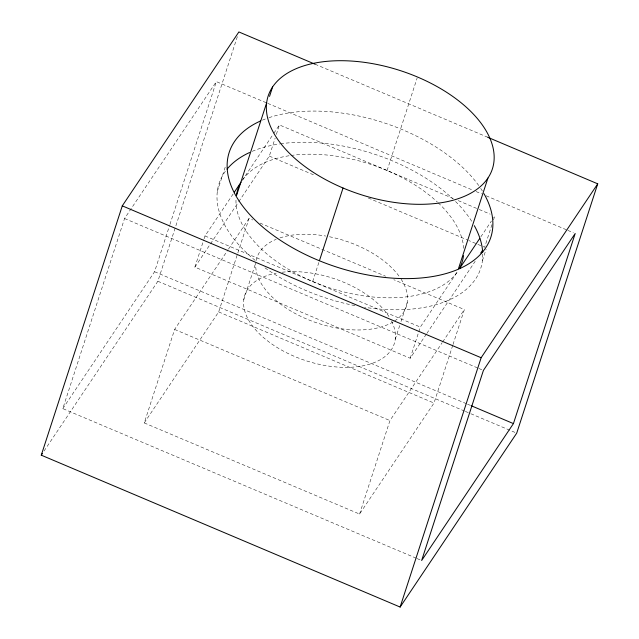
<?xml version="1.0" encoding="UTF-8"?>
<svg xmlns="http://www.w3.org/2000/svg" width="639" height="639" viewBox="0 0 639 639"><rect width="100%" height="100%" fill="white"/><g stroke="black" fill="none" stroke-linecap="round" stroke-linejoin="round"><path stroke-width="0.48" stroke-dasharray="3.19 2.4" d="M416.141 558.174L62.79 408.617L124.557 218.514L216.341 81.616L266.822 102.983M62.79 408.617L154.574 271.719L169.631 225.375M169.942 224.425L216.341 81.616M44.051 451.03L157.865 281.264L237.636 35.744M217.324 191.42L225.91 164.974M452.708 345.451L433.993 403.057L359.565 514.06L144.254 422.93L174.631 329.436L227.947 249.913M426.301 334.213L410.198 358.239L194.887 267.11L203.785 239.721M204.089 238.778L205.007 235.943L233.331 193.697M144.254 422.93L218.674 311.928L249.05 218.434L252.717 219.984M238.762 201.668L269.307 156.108L275.137 138.16M276.36 134.382L279.435 124.94L454.601 199.08M243.755 299.739L255.6 263.276M312.671 281.511L319.109 261.678M387.09 170.509L417.163 77.958M395.245 339.261L399.806 325.243M401.02 321.505L407.394 301.864M359.565 514.06L389.95 420.566L442.156 342.696M410.198 358.239L418.481 332.735M418.793 331.793L420.326 327.072L457.532 271.575A117.888 65.066 18 0 1 329.333 287.75A117.888 65.066 18 0 1 236.023 199.072M453.011 344.509L464.369 309.564L393.816 279.706M491.982 224.569L484.618 247.237L469.042 240.639M493.516 219.848L494.746 216.07L493.635 217.723M482.437 260.592L486.119 249.266M242.221 180.446L273.324 134.054M273.875 133.224L279.435 124.94M194.887 267.11L209.88 244.745M210.439 243.914L238.203 202.491M228.506 249.082L249.05 218.434M480.863 236.781L491.415 221.038M426.86 333.382L475.176 261.319M442.707 341.873L464.369 309.564M315.051 64.188L487.597 137.217M267.741 103.366L472.405 189.991M476.079 191.548L481.582 193.873M486.175 195.814L566.937 230M567.855 230.391L573.367 232.716M458.251 200.622L478.323 209.121M479.234 209.504L490.185 214.137M269.307 156.108L315.115 175.493M368.256 197.986L468.123 240.256M260.049 223.091L385.573 276.216M205.007 235.943L420.326 327.072M124.557 218.514L477.908 368.064M478.827 368.455L483.411 370.396M154.574 271.719L466.622 403.792M467.54 404.175L470.296 405.342M157.865 281.264L464.409 411.005M465.328 411.396L469.913 413.337M470.831 413.729L514.882 432.371M218.674 311.928L433.993 403.057M174.631 329.436L389.95 420.566M417.059 558.558L421.644 560.499M262.381 120.164A137.537 75.913 18 0 1 268.021 118.007M268.995 117.672A137.537 75.913 18 0 1 479.514 186.644M480.696 188.377A137.537 75.913 18 0 1 482.373 190.997M482.757 254.146A137.537 75.913 18 0 1 364.605 307.311M354.925 305.618A137.537 75.913 18 0 1 264.514 267.533M255.177 260.392A137.537 75.913 18 0 1 225.894 170.589M252.261 151.331A137.537 75.913 18 0 1 279.602 143.943M280.593 143.799A137.537 75.913 18 0 1 452.58 198.625M455.551 201.501A137.537 75.913 18 0 1 472.253 222.156M242.74 179.687A117.888 65.066 18 0 1 290.034 155.612M291.017 155.469A117.888 65.066 18 0 1 437.459 202.124M438.218 202.835A117.888 65.066 18 0 1 463.698 248.283M401.132 279.187A78.589 43.38 18 0 1 394.559 321.018M393.049 321.96A78.589 43.38 18 0 1 305.602 318.573A78.589 43.38 18 0 1 255.904 262.341M256.207 260.464A78.589 43.38 18 0 1 276.184 239.298M279.938 237.908A78.589 43.38 18 0 1 325.682 236.039M329.484 236.749A78.589 43.38 18 0 1 399.942 277.422M391.539 321.074A78.589 43.38 18 0 1 350.236 367.281A78.589 43.38 18 0 1 253.292 326.992A78.589 43.38 18 0 1 276.2 273.141M282.166 272.23A78.589 43.38 18 0 1 389.534 317.479"/><path stroke-width="0.96" d="M487.597 137.217L597.729 183.832L516.719 433.146L400.126 607.05L41.271 455.168L122.281 205.854L238.874 31.95L315.051 64.188M236.566 195.414L266.639 102.863M269.53 96.393L272.597 86.952M319.42 260.728L343.047 188.018M458.459 268.739L487.916 178.081A117.888 65.066 18 0 0 358.655 61.663A117.888 65.066 18 0 0 294.204 157.793A117.888 65.066 18 0 0 487.916 178.081M400.126 607.05L481.135 357.736L597.729 183.832M513.429 423.601L575.196 233.499L483.411 370.396L421.644 560.499L513.429 423.601L471.215 405.733M41.271 455.168L42.382 453.514M234.449 192.035L241.111 182.099M459.76 268.26L479.753 238.435M480.736 253.036L482.397 250.552M122.281 205.854L481.135 357.736M483.947 193.633A137.537 75.913 18 0 1 426.932 277.366A137.537 75.913 18 0 1 257.221 222.14A137.537 75.913 18 0 1 260.576 120.955M227.069 169.111A137.537 75.913 18 0 1 249.561 152.521M474.314 225.679A137.537 75.913 18 0 1 482.685 252.253M236.39 195.422A117.888 65.066 18 0 1 239.809 184.583M463.499 255.656A117.888 65.066 18 0 1 459.505 268.284"/></g></svg>
